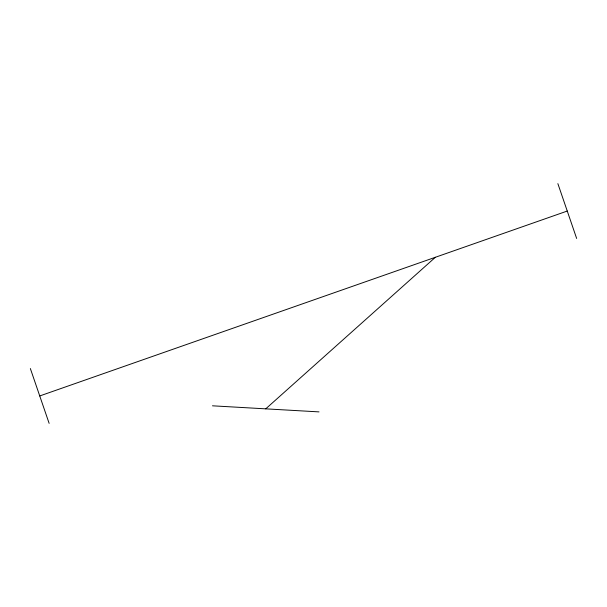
<?xml version="1.0" encoding="UTF-8"?>
<svg xmlns="http://www.w3.org/2000/svg" width="607" height="607" viewBox="0 0 607 607"><rect width="100%" height="100%" fill="white"/><g stroke="black" fill="none" stroke-linecap="round" stroke-linejoin="round"><path stroke-width="0.91" d="M265.745 408.845L435.378 257.269M39.743 395.954L567.257 211.046M212.473 405.81L319.016 411.887M557.863 183.633L576.65 238.46M30.35 368.54L49.137 423.367"/></g></svg>
